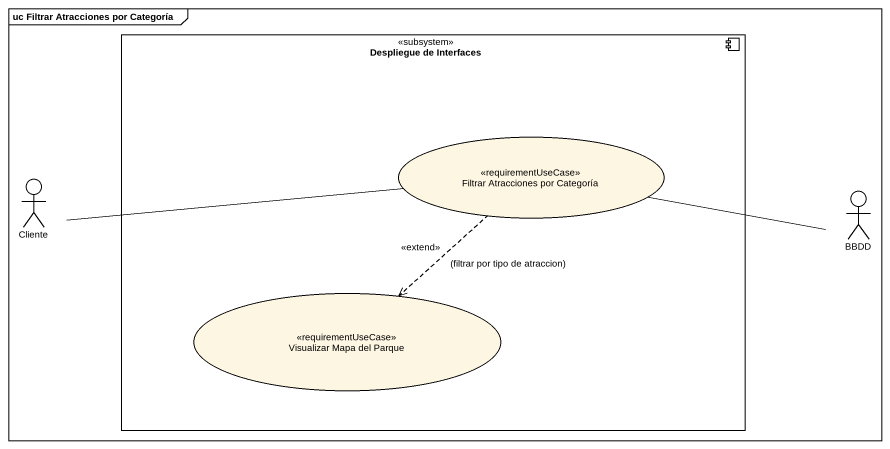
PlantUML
@startuml
mainframe uc Filtrar Atracciones por Categoría
component "Despliegue de Interfaces" as Despliegue_de_Interfaces <<subsystem>> {
  usecase "Filtrar Atracciones por Categoría" as Filtrar_Atracciones_por <<requirementUseCase>>
  usecase "Visualizar Mapa del Parque" as Visualizar_Mapa_del_Parque <<requirementUseCase>>
}
actor Cliente
actor BBDD
Filtrar_Atracciones_por -right- BBDD
Filtrar_Atracciones_por ..> Visualizar_Mapa_del_Parque : <<extend>>\n(filtrar por tipo de atraccion)
Cliente -right- Filtrar_Atracciones_por
@enduml
